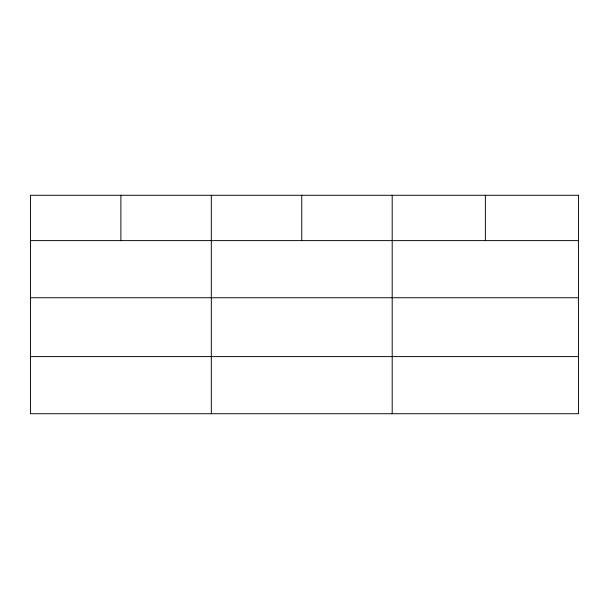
<?xml version="1.0" encoding="UTF-8"?>
<svg xmlns="http://www.w3.org/2000/svg" width="609" height="609" viewBox="0 0 609 609"><rect width="100%" height="100%" fill="white"/><g stroke="black" fill="none" stroke-linecap="round" stroke-linejoin="round"><path stroke-width="0.91" d="M30.45 240.616L578.55 240.616M30.45 297.74L578.55 297.74M30.45 356.6L578.55 356.6M485.373 195.276L485.373 240.616M392.196 195.276L392.196 413.724M301.76 195.276L301.76 240.616M211.323 195.276L211.323 413.724M120.887 195.276L120.887 240.616M578.55 195.276L30.45 195.276L30.45 413.724L578.55 413.724L578.55 195.276"/></g></svg>
